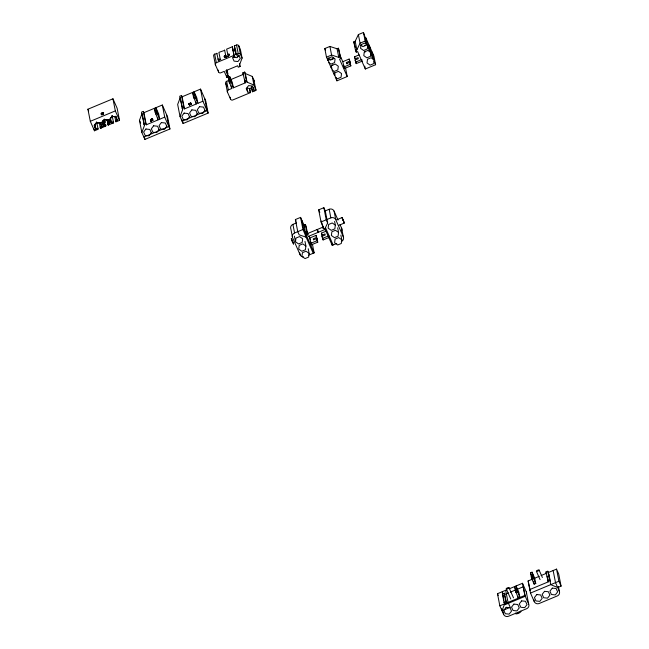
<?xml version="1.0" encoding="UTF-8"?>
<svg xmlns="http://www.w3.org/2000/svg" width="649" height="649" viewBox="0 0 649 649"><rect width="100%" height="100%" fill="white"/><g stroke="black" fill="none" stroke-linecap="round" stroke-linejoin="round"><path stroke-width="0.97" d="M291.287 238.718L293.559 244.186L293.251 243.002M343.353 220.53L344.311 223.053L342.015 217.593L343.621 220.936M369.476 47.061C368.867 52.869 371.658 48.253 368.527 44.651C366.92 42.923 371.179 51.125 369.954 51.92L367.878 50.444L364.284 51.944L363.781 55.636L366.88 57.826L370.474 56.333L370.814 53.851L369.808 48.748M108.829 121.055L107.758 123.294L108.067 124.973L109.722 123.399L108.464 124.811M295.482 241.752L295.985 238.061L299.578 236.569L302.669 238.759L302.174 242.45L298.581 243.951L295.482 241.752L294.386 236.163M334.478 72.737L335.371 77.28L336.936 80.825L347.223 76.541L339.532 59.116L340.895 58.54L338.445 48.221L337.082 48.789L329.903 46.436L324.8 48.553L326.488 57.153L328.061 60.706L328.394 58.232L331.988 56.731L335.087 58.929L334.584 62.62L330.99 64.113L328.913 62.645L328.143 58.702L330.219 60.179L333.821 58.629M305.906 246.076L305.403 249.768L301.809 251.268L298.71 249.07L299.213 245.379L302.807 243.878L305.906 246.076L304.989 241.42M328.913 62.645L331.29 68.023L331.623 65.541L335.217 64.048L338.316 66.239L337.813 69.938L334.219 71.431L332.142 69.962L331.306 65.703M309.135 253.394L308.632 257.085L305.038 258.586L301.939 256.387L302.442 252.696L306.036 251.195L309.135 253.394L308.218 248.737M332.142 69.962L334.519 75.341L334.852 72.858L338.445 71.366L341.544 73.556L341.041 77.255L337.448 78.748L335.371 77.28M335.338 225.154L334.835 228.854L331.241 230.346L328.143 228.156L328.645 224.457L332.239 222.964L335.338 225.154L334.6 221.431M338.567 232.472L338.064 236.163L334.47 237.664L331.371 235.465L331.874 231.774L335.468 230.281L338.567 232.472L337.65 227.815M365.671 39.589L365.89 37.934L373.921 56.122L375.609 64.722L365.322 69.005L357.631 51.571L356.26 52.139L355.506 50.419L353.819 41.82L355.181 41.252L358.378 34.575L363.472 32.45L366.653 41.812L365.89 37.934M366.823 42.664L367.577 46.541L367.245 49.016L363.651 50.517L360.552 48.318L361.055 44.627L364.649 43.126L366.726 44.603L365.963 40.725L366.823 42.664L366.49 45.138L362.888 46.639L360.568 44.992M341.796 239.789L341.293 243.48L337.699 244.981L334.6 242.783L335.103 239.092L338.697 237.591L341.796 239.789L340.879 235.133M369.289 47.288L369.386 46.59M372.283 56.382L372.615 53.899L371.755 51.969L373.183 59.229L371.106 57.761L367.512 59.254L367.018 62.953L370.108 65.143L373.702 63.651L374.043 61.168L372.615 53.899M141.839 132.461L139.462 120.349L142.074 113.453L144.451 125.565L141.839 132.461L144.914 139.413L169.941 128.989L167.564 116.877L162.331 105.016L143.9 112.691L146.276 124.803L158.105 119.878L157.764 118.11M195.957 102.201L196.306 103.97L184.47 108.894L182.093 96.782L200.525 89.108L205.765 100.968L208.142 113.08L183.107 123.505L180.041 116.552L182.653 109.657L181.736 104.992M234.362 45.917L235.279 50.135L234.362 45.917L236.544 45.008A1.704 1.623 -11.1 0 1 238.775 45.836L240.398 49.519L242.085 58.118L239.473 65.014L240.114 66.482L238.297 67.236L237.648 65.776L225.82 70.7L228.48 76.728L226.882 77.393L224.23 71.366L220.782 72.802A1.696 1.614 -11.1 0 1 218.567 71.966L215.427 64.868L213.74 56.26A1.704 1.623 -11.1 0 1 214.657 54.127L216.993 53.559M505.66 590.306L508.037 602.418L510.203 607.326L502.034 610.725L504.646 603.83L504.281 601.964M103.361 123.196L102.931 121.225C102.347 127.034 105.86 122.483 104.716 120.454C100.108 124.503 106.46 122.823 105.86 125.89L103.467 125.849L101.966 122.45L104.327 119.448L108.221 120L104.351 119.603L101.99 122.596L103.491 125.995L105.471 126.06M103.605 122.848L104.716 120.454L105.17 122.588L103.426 122.986M355.506 50.419L356.869 49.851L360.065 43.175L358.378 34.575M327.648 223.005L324.459 229.689L321.044 221.966L318.675 209.846L323.859 207.688L325.271 210.893L327.648 223.005L326.236 219.8L323.859 207.688M150.365 120.049C155.971 120.828 150.057 116.066 150.941 121.347M96.011 122.986L94.348 125.087L95.874 128.883L98.129 129.11L96.604 121.923M101.95 126.474L100.757 128.178L101.982 126.628L100.449 123.075L96.587 122.669L94.227 125.671L95.752 129.216L97.764 129.427L95.728 129.07L94.6 126.523M94.251 125.817L96.587 122.669M103.191 120.463L102.088 121.866L103.613 125.655L105.86 125.89M100.725 128.031L100.214 127.593L101.593 125.841L101.236 123.951M100.335 128.194L101.593 125.841M109.73 119.375L111.198 122.629L113.234 122.986L111.23 122.775L109.73 119.375L112.058 116.228M112.042 115.838L112.155 116.447L109.941 119.254L111.352 122.434L113.599 122.669L112.074 115.481M108.067 124.973L109.446 123.229L107.921 119.44L109.722 123.399M115.684 121.144L117.063 119.4L117.185 120.008L115.806 121.752L114.832 116.382M116.203 121.59L117.428 120.033L115.806 121.752M151.331 132.704L148.994 135.852L145.133 135.446L143.632 132.047L145.96 128.9M159.062 129.484L156.733 132.623L152.864 132.226L151.363 128.827L153.699 125.679M166.801 126.263L164.465 129.402L160.603 129.005L159.102 125.598L161.439 122.458M189.524 116.796L187.196 119.943L183.326 119.538L181.825 116.139L184.162 112.991M234.151 55.717L232.569 57.729L234.07 61.128L237.932 61.533L240.292 58.532L238.791 55.133L236.204 54.865L235.287 50.638L233.242 51.498L234.151 55.717L233.242 51.498M197.264 113.575L194.927 116.715L191.066 116.317L189.565 112.918L191.901 109.77M238.946 55.408L237.169 57.656L233.307 57.25M205.003 110.346L202.666 113.494L198.805 113.088L197.304 109.689L199.632 106.55M250.449 92.629L247.699 92.012L246.944 88.134L249.532 88.41L250.449 92.629L232.788 99.978A1.704 1.614 -11.1 0 1 230.565 99.151L227.426 92.044A1.696 1.614 -11.1 0 1 228.343 89.911L231.782 88.483L228.708 80.338L230.298 79.673L233.372 87.818L245.208 82.885L242.872 72.826L244.689 72.071L245.338 73.532L252.283 76.444L253.97 85.043L256.25 90.211L252.493 91.777L251.585 87.558L252.639 86.212M252.347 91.428L253.929 89.424L253.548 87.485M108.716 120.779L107.474 121.614L108.683 121.485M101.236 113.567L100.993 114.127L101.877 114.094L103.653 112.869L101.236 113.567L101.812 114.865M108.107 122.734L108.691 122.637L108.529 121.955M188.932 103.791L188.599 104.465L191.236 103.215L188.932 103.791L189.443 105.138M101.358 113.478L101.869 114.816M108.975 120.73L109.324 122.62L107.953 124.365L108.01 122.904M226.006 57.258L228.05 56.406L228.091 55.855A2.961 0.909 -23.8 0 0 229.503 54.378A2.961 0.909 -23.8 0 0 227.775 54.208L226.631 49.137L232.318 46.769L233.226 50.995L232.318 46.769M189.281 103.572L189.857 104.862M101.869 113.161L102.445 114.459M216.839 53.218L218.421 60.828L220.319 59.627L218.891 52.358L224.732 50.338M97.764 129.427L94.478 130.79L90.3 121.322L87.923 109.21L112.95 98.786L117.136 108.253L119.513 120.365L116.228 121.736M233.072 50.646L235.125 49.795M215.427 64.868A1.704 1.623 -11.1 0 1 216.344 62.726L234.005 55.368M236.049 54.516L238.232 53.607A1.704 1.623 -11.1 0 1 240.463 54.443L242.085 58.118M90.3 121.322L115.327 110.898L112.95 98.786M100.757 128.178L105.495 126.206M108.488 124.957L113.234 122.986M143.9 112.691L143.332 111.401L141.506 112.155L144.451 125.565M182.093 96.782L181.525 95.492L179.708 96.247L182.653 109.657M229.495 81.539L228.083 77.158L229.673 76.493L232.334 82.52L233.372 87.818M156.149 113.68L154.405 108.553L156.003 107.888L158.656 113.916L159.703 119.213L164.708 117.128L162.331 105.016M193.686 96.271L192.607 92.645L194.197 91.98L196.858 98.007L197.896 103.305L202.902 101.22L200.525 89.108M228.497 79.275L230.087 78.61L229.673 76.493M154.827 110.671L156.417 110.005L156.003 107.888M193.021 94.762L194.611 94.097L194.197 91.98M227.426 92.044L225.738 83.445A1.696 1.614 -11.1 0 1 226.655 81.312L229.316 80.2M231.093 79.462L243.521 74.286L242.872 72.826M158.105 119.878L155.03 111.733L156.62 111.068L157.95 114.078L156.417 110.005M196.306 103.97L193.232 95.825L194.822 95.16L196.152 98.169L194.611 94.097M229.121 82.455L230.711 81.79M155.444 113.851L157.042 113.186L156.62 111.068M193.645 97.942L195.235 97.277L194.822 95.16M244.559 81.425L246.377 80.671L244.689 72.071M143.883 124.275L145.709 123.513L143.332 111.401M182.085 108.359L183.902 107.604L181.525 95.492M249.687 88.751L251.585 87.558M326.488 57.153L331.59 55.035L338.77 57.388L340.133 56.82L338.445 48.221M360.065 43.175L365.16 41.049L363.472 32.45M143.859 137.02L168.886 126.596L166.509 114.484M349.568 61.168L346.379 62.491L346.59 63.553L349.779 62.231L350.858 65.857L344.489 68.51L342.786 61.704L349.154 59.051L350.233 62.677L349.154 59.051M362.588 60.965L356.212 63.626L355.133 60L358.321 58.67L358.11 57.607L354.922 58.937L354.508 56.82L359.059 54.922M343.824 67.001L350.192 64.348L349.779 62.231M355.547 62.117L361.923 59.465M303.983 225.114L306.36 237.226L299.173 234.865L297.761 231.661L295.384 219.549L300.576 217.391L304.803 226.963M303.61 256.947A3.756 3.57 -11.1 0 1 300.138 254.814L292.577 237.688L290.89 229.089A3.756 3.57 -11.1 0 1 292.902 224.376L296.536 222.867M324.63 211.16L329.173 209.27A3.756 3.57 -11.1 0 1 334.073 211.103L338.048 220.116M303.075 225.495L305.346 224.546L306.109 226.266L307.796 234.865L306.433 235.433M292.577 237.688A3.756 3.57 -11.1 0 1 294.589 232.975L302.953 229.503L300.576 217.391M321.044 221.966L326.236 219.8M327.226 219.386L330.86 217.869A3.756 3.57 -11.1 0 1 335.76 219.703L343.321 236.828A3.756 3.57 -11.1 0 1 341.309 241.542M336.726 219.792L342.023 217.585M305.517 233.778L307.034 233.145L305.346 224.546M307.326 233.632L322.561 227.296M308.47 236.374L325.522 229.275M339.005 225.268L344.303 223.061M316.055 235.368L309.678 238.021L311.39 244.827L317.759 242.174L316.68 238.548L313.491 239.879L313.28 238.816L316.469 237.485L316.055 235.368L317.134 238.994L316.469 237.485M322.488 236.763L321.409 233.137L325.96 231.247M321.823 235.254L325.011 233.932L325.222 234.995L322.034 236.317L323.113 239.943L329.481 237.291M310.725 243.326L317.093 240.665L316.68 238.548M322.448 238.434L328.824 235.782M308.673 255.13L314.124 252.867L312.437 244.259M324.93 228.813L332.223 245.322L336.766 243.432M531.872 577.221L530.46 572.84L532.05 572.183L534.711 578.202L535.75 583.508L534.159 584.165L531.499 578.145L531.085 576.02L532.675 575.363L534.005 578.373L532.05 572.183M530.874 574.965L532.472 574.3M531.499 578.145L533.089 577.48L532.675 575.363M532.748 579.022L528.116 580.952L530.184 590.412L529.803 589.552L548.235 581.877L545.971 571.988L547.797 571.225L548.429 572.661M509.522 588.692L522.502 583.289L526.29 591.88L528.667 603.992A3.756 3.57 -11.1 0 1 526.655 608.705L508.54 616.25A3.756 3.57 -11.1 0 1 503.64 614.416L499.852 605.825L497.475 593.713L506.739 589.852M534.606 578.251L539.262 576.312M541.079 575.549L546.653 573.229M556.534 569.116L548.364 572.515L550.741 584.635L557.686 587.548L561.077 586.136L558.7 574.024L556.534 569.116L558.911 581.228L561.077 586.136M516.328 591.961L514.584 586.826L516.174 586.161L518.835 592.188L519.873 597.486L516.799 589.341L515.209 590.006L518.283 598.151L517.934 596.382M510.292 592.172L523.191 586.801L525.26 596.261L505.011 604.698L504.062 602.548L502.375 593.949L504.192 593.186L506.447 603.075L504.192 593.186M514.998 588.943L516.588 588.286L516.174 586.161M504.76 594.476L508.451 592.943M515.622 592.123L517.212 591.466M547.659 580.587L549.484 579.825L547.797 571.225M504.062 602.548L505.879 601.785M499.852 605.825L524.879 595.401L522.502 583.289M558.4 586.574L559.308 591.231A3.756 3.57 -11.1 0 1 557.296 595.944L539.181 603.489A3.756 3.57 -11.1 0 1 534.281 601.655L530.493 593.064L558.911 581.228M151.671 119.205L152.328 120.463M225.909 56.788L226.152 57.607L225.771 56.82A2.961 0.909 -23.8 0 1 224.043 56.658A2.961 0.909 -23.8 0 1 225.446 55.181L225.73 55.449A3.018 0.698 -54.7 0 0 224.619 57.477M152.174 119.035L152.823 120.316M235.287 50.638L236.179 51.06M224.643 55.749L228.505 56.155M217.877 59.067L220.774 59.375M199.665 106.696L203.526 107.101L205.027 110.5M191.926 109.916L195.795 110.322L197.296 113.721M184.194 113.137L188.056 113.543L189.557 116.942M112.09 116.374L115.928 116.633M112.155 116.447L115.773 116.82L117.185 120.008M161.463 122.604L165.333 123.01L166.834 126.409M153.732 125.825L157.593 126.231L159.094 129.63M113.478 122.061L111.23 121.834L110.176 119.44M96.62 122.823L100.449 123.075M145.993 129.046L149.854 129.451L151.355 132.85M102.729 121.298L103.491 125.054L105.746 125.289L105.471 124.235M98.007 128.51L95.76 128.275L94.989 124.519M246.377 80.671L247.026 82.131L253.97 85.043M291.312 238.71L291.734 239.408M365.209 39.459L365.801 39.873M108.61 120.779L107.077 119.473L107.458 121.631L107.077 119.473L108.545 120.787M317.361 229.47L317.686 230.087M318.448 232.18L317.337 229.511M342.615 218.973L343.248 220.279M317.402 230.095L317.093 229.6L318.197 232.066M291.912 239.789L292.399 240.868M292.375 241.087L291.88 240.098L292.253 241.517M365.16 41.049L366.726 44.603M367.577 46.541L369.954 51.92M370.814 53.851L373.183 59.229M374.043 61.168L375.609 64.722M353.819 41.82L355.327 47.369M354.508 56.82L355.173 58.321M355.133 60L356.212 63.626M350.192 64.348L350.858 65.857M346.379 62.491L347.045 64M339.743 54.816L342.786 61.704M340.133 56.82L340.895 58.54M324.8 48.553L325.587 50.33M559.308 591.231L555.52 582.64L553.143 570.528M549.484 579.825L550.117 581.261M545.971 571.988L546.547 573.278M539.1 570.082A1.485 0.454 -23.8 0 1 537.202 571.339A1.485 0.454 -23.8 0 1 536.926 570.601A1.485 0.454 -23.8 0 1 539.1 570.082L542.377 577.496M536.382 571.266L540.065 579.606M533.089 577.48L535.75 583.508M530.46 572.84L531.223 574.568M531.417 576.774L532.415 579.038M524.879 595.401L528.667 603.992M516.588 588.286L518.129 592.359L516.799 589.341M514.584 586.826L515.72 589.406M515.209 590.006L516.198 592.269M508.994 587.653A1.485 0.454 -23.8 0 1 507.096 588.911A1.485 0.454 -23.8 0 1 506.82 588.172A1.485 0.454 -23.8 0 1 508.994 587.653L513.497 597.851M506.277 588.838L510.779 599.035M340.044 224.627L341.634 228.229L343.321 236.828M502.375 593.949L503.007 595.376M497.475 593.713L498.229 595.433M318.675 209.846L319.811 212.426M325.482 227.621L333.132 244.949M252.283 76.444L253.905 80.127L255.592 88.726A1.704 1.614 -11.1 0 1 254.684 90.86M321.409 233.137L322.074 234.646M322.034 236.317L323.113 239.943M253.929 89.424L252.429 86.017L248.567 85.619L246.198 88.613L247.699 92.012M317.093 240.665L317.759 242.174M306.644 231.133L308.015 234.248M308.819 236.074L310.425 239.708M307.034 233.145L307.796 234.865M314.124 252.867L303.675 229.194L301.988 220.595M302.953 229.503L306.36 237.226M305.16 235.003L313.216 253.24M295.384 219.549L296.09 221.147M226.679 69.703L227.856 73.548L226.525 70.538L226.736 71.593L228.48 76.728M230.087 78.61L231.628 82.683L230.298 79.673M228.083 77.158L229.6 80.598M228.708 80.338L230.038 83.348M225.738 83.445L226.915 86.106M202.902 101.22L208.142 113.08M195.235 97.277L197.896 103.305M192.607 92.645L193.743 95.225M193.232 95.825L194.229 98.08M190.668 103.069L191.244 104.367M190.522 103.094L191.171 104.375M190.449 103.11L191.025 104.408M190.944 104.424L190.287 103.15L190.782 104.473M190.035 103.232L190.611 104.53M189.865 103.296L190.522 104.554M190.352 104.627L189.784 103.329L190.181 104.7M189.524 103.442L190.1 104.74M189.443 103.483L190.019 104.781M189.208 103.613L189.703 104.951M189.638 105L189.062 103.702L189.5 105.089M183.902 107.604L184.47 108.894M164.708 117.128L169.941 128.989M157.042 113.186L159.703 119.213M154.405 108.553L155.549 111.133M155.03 111.733L156.028 113.989M152.328 119.002L152.977 120.284M152.093 119.059L152.742 120.333M151.923 119.108L152.58 120.381M151.842 119.14L152.41 120.438M151.582 119.238L152.15 120.536M151.493 119.27L151.98 120.609M151.331 119.351L151.898 120.649M151.241 119.392L151.817 120.69M151.087 119.481L151.655 120.771M151.006 119.521L151.509 120.86M150.86 119.611L151.436 120.909M150.795 119.659L151.306 120.998M150.673 119.749L151.185 121.095M150.56 119.838L151.087 121.185M150.471 119.927L150.974 121.306M145.709 123.513L146.276 124.803M139.462 120.349L140.671 123.083M115.327 110.898L119.513 120.365M117.453 120.179L115.66 116.22L115.773 116.82M108.326 120.892L108.578 121.477M108.237 120.949L108.464 121.477M108.375 122.247L108.586 122.726M108.294 122.41L108.472 122.815M103.029 112.764L103.597 114.062M103.524 114.07L102.631 112.853M102.55 112.885L103.118 114.175M102.38 112.942L103.037 114.208M102.291 112.975L102.867 114.273L102.12 113.048M102.039 113.08L102.607 114.378M101.788 113.21L102.364 114.5M101.706 113.251L102.209 114.589M101.56 113.34L102.136 114.638M101.487 113.38L101.99 114.727M104.156 122.677L104.359 123.14M104.027 122.702L104.254 123.229M104.554 123.967L104.732 124.373M103.905 122.734L104.165 123.318M104.4 123.91L104.611 124.381M103.791 122.766L104.075 123.407M104.246 123.854L104.481 124.389M103.694 122.807L103.929 123.57M104.108 123.797L104.367 124.389M104.262 124.381L103.532 122.888L104.716 120.454L103.475 122.937L104.083 124.348M103.613 125.655L102.209 122.474L104.424 119.667L104.302 119.059M100.181 122.661L101.982 126.628M100.303 123.269L101.706 126.45M87.923 109.21L88.686 110.93M95.874 128.883L94.47 125.695L96.685 122.888L96.563 122.28M292.431 241.72L292.975 242.807L292.658 241.769M292.764 241.728L293.024 242.393M343.418 220.701L343.71 221.544L342.583 218.973M318.326 231.62L318.489 232.172M110.468 118.069L111.352 122.434M548.932 574.333L550.06 580.068M547.107 576.142L548.235 581.877M533.64 581.52L534.159 584.165M533.916 599.79L534.281 601.655M528.116 580.952L530.493 593.064M502.269 591.718L503.916 600.106M503.097 611.626L503.64 614.416M501.669 608.859L502.034 610.725M364.762 66.141L365.322 69.005M355.181 41.252L356.869 49.851M355.701 49.275L356.26 52.139M345.536 67.942L347.223 76.541M343.97 65.857L344.489 68.51M337.082 48.789L338.77 57.388M336.377 77.961L336.936 80.825M329.903 46.436L331.59 55.035M334.162 73.524L334.519 75.341M330.949 66.32L331.29 68.023M327.672 58.735L328.061 60.706M334.073 211.103L335.76 219.703M329.173 209.27L330.86 217.869M331.85 243.416L332.223 245.322M322.602 225.601L323.161 228.464L321.279 221.009M310.863 242.182L311.39 244.827M305.679 231.612L306.052 233.526M299.765 252.907L300.138 254.814M292.902 224.376L294.589 232.975M251.731 87.899L252.493 91.777M249.532 88.41L250.295 92.288M245.338 73.532L247.026 82.131M238.775 45.836L240.463 54.443M244.641 80.022L245.208 82.885M236.544 45.008L238.232 53.607M239.554 63.61L240.114 66.482M235.441 50.987L236.204 54.865M224.578 49.989L225.73 55.449M231.263 85.83L231.782 88.483M226.469 75.268L226.882 77.393M230.192 97.236L230.565 99.151M226.655 81.312L228.343 89.911M218.194 70.06L218.567 71.966M214.657 54.127L216.344 62.726M204.703 98.575L207.08 110.687L182.053 121.112L181.688 119.246M181.371 103.134L180.276 97.537L177.664 104.44L180.041 116.552M182.564 120.706L183.107 123.505M144.549 137.547L144.914 139.413M94.113 128.932L94.478 130.79M99.362 122.823L100.214 127.593M103.41 123.31L103.491 125.054M332.613 64.973A3.018 0.633 38.3 0 1 331.915 65.314M333.554 57.42A3.067 2.912 -11.1 0 1 328.134 58.061M368.924 46.825A3.018 0.633 38.3 0 1 368.291 46.282M367.74 45.746A3.018 0.633 38.3 0 1 367.521 45.511M367.61 44.562A3.018 0.633 38.3 0 1 368.575 45.057M365.168 51.19A3.075 0.641 38.3 0 1 364.608 51.742M372.202 53.745A3.067 2.912 -11.1 0 1 372.218 54.11M371.577 51.782A3.067 2.912 -11.1 0 1 371.853 52.261M368.348 44.465A3.067 2.912 -11.1 0 1 368.689 45.114M365.703 40.433A3.067 2.912 -11.1 0 1 366.141 41.236M365.192 45.13A3.067 2.912 -11.1 0 1 364.34 45.568M361.753 45.333A3.067 2.912 -11.1 0 1 361.444 45.122M365.703 40.895A3.067 2.912 -11.1 0 1 365.931 41.187M251.804 86.633A3.067 2.912 -11.1 0 1 251.439 87.055M253.905 80.127A1.704 1.614 -11.1 0 1 253.913 81.368M227.815 54.548A3.018 0.892 7.7 0 1 229.551 55.1M226.047 57.209A3.018 0.698 -54.7 0 1 225.674 57.591M238.361 55.416A3.067 2.912 -11.1 0 1 237.193 56.617M235.344 57.039A3.067 2.912 -11.1 0 1 234.419 56.828M520.831 611.107A2.961 0.909 -23.8 0 1 518.235 613.41A2.961 0.909 -23.8 0 1 515.622 613.151M526.29 591.88A3.756 3.57 -11.1 0 1 526.55 593.705M519.208 612.348A1.485 0.454 -23.8 0 1 518.851 612.575M517.845 612.989A1.485 0.454 -23.8 0 1 517.61 613.045M341.634 228.229A3.756 3.57 -11.1 0 1 341.642 230.963M506.163 607.326L503.802 610.32L505.303 613.719L509.165 614.124L511.534 611.123L510.033 607.724L506.163 607.326M513.903 604.097L511.542 607.099L513.043 610.498L516.904 610.904L519.265 607.902L517.764 604.503L513.903 604.097M521.642 600.877L519.273 603.878L520.774 607.277L524.643 607.675L527.004 604.681L525.503 601.282L521.642 600.877M536.804 594.565L534.443 597.559L535.944 600.958L539.806 601.363L542.175 598.362L540.674 594.963L536.804 594.565M544.543 591.336L542.183 594.338L543.684 597.737L547.545 598.143L549.906 595.141L548.405 591.742L544.543 591.336M552.283 588.116L549.914 591.117L551.415 594.516L555.284 594.914L557.645 591.92L556.144 588.521L552.283 588.116"/></g></svg>
